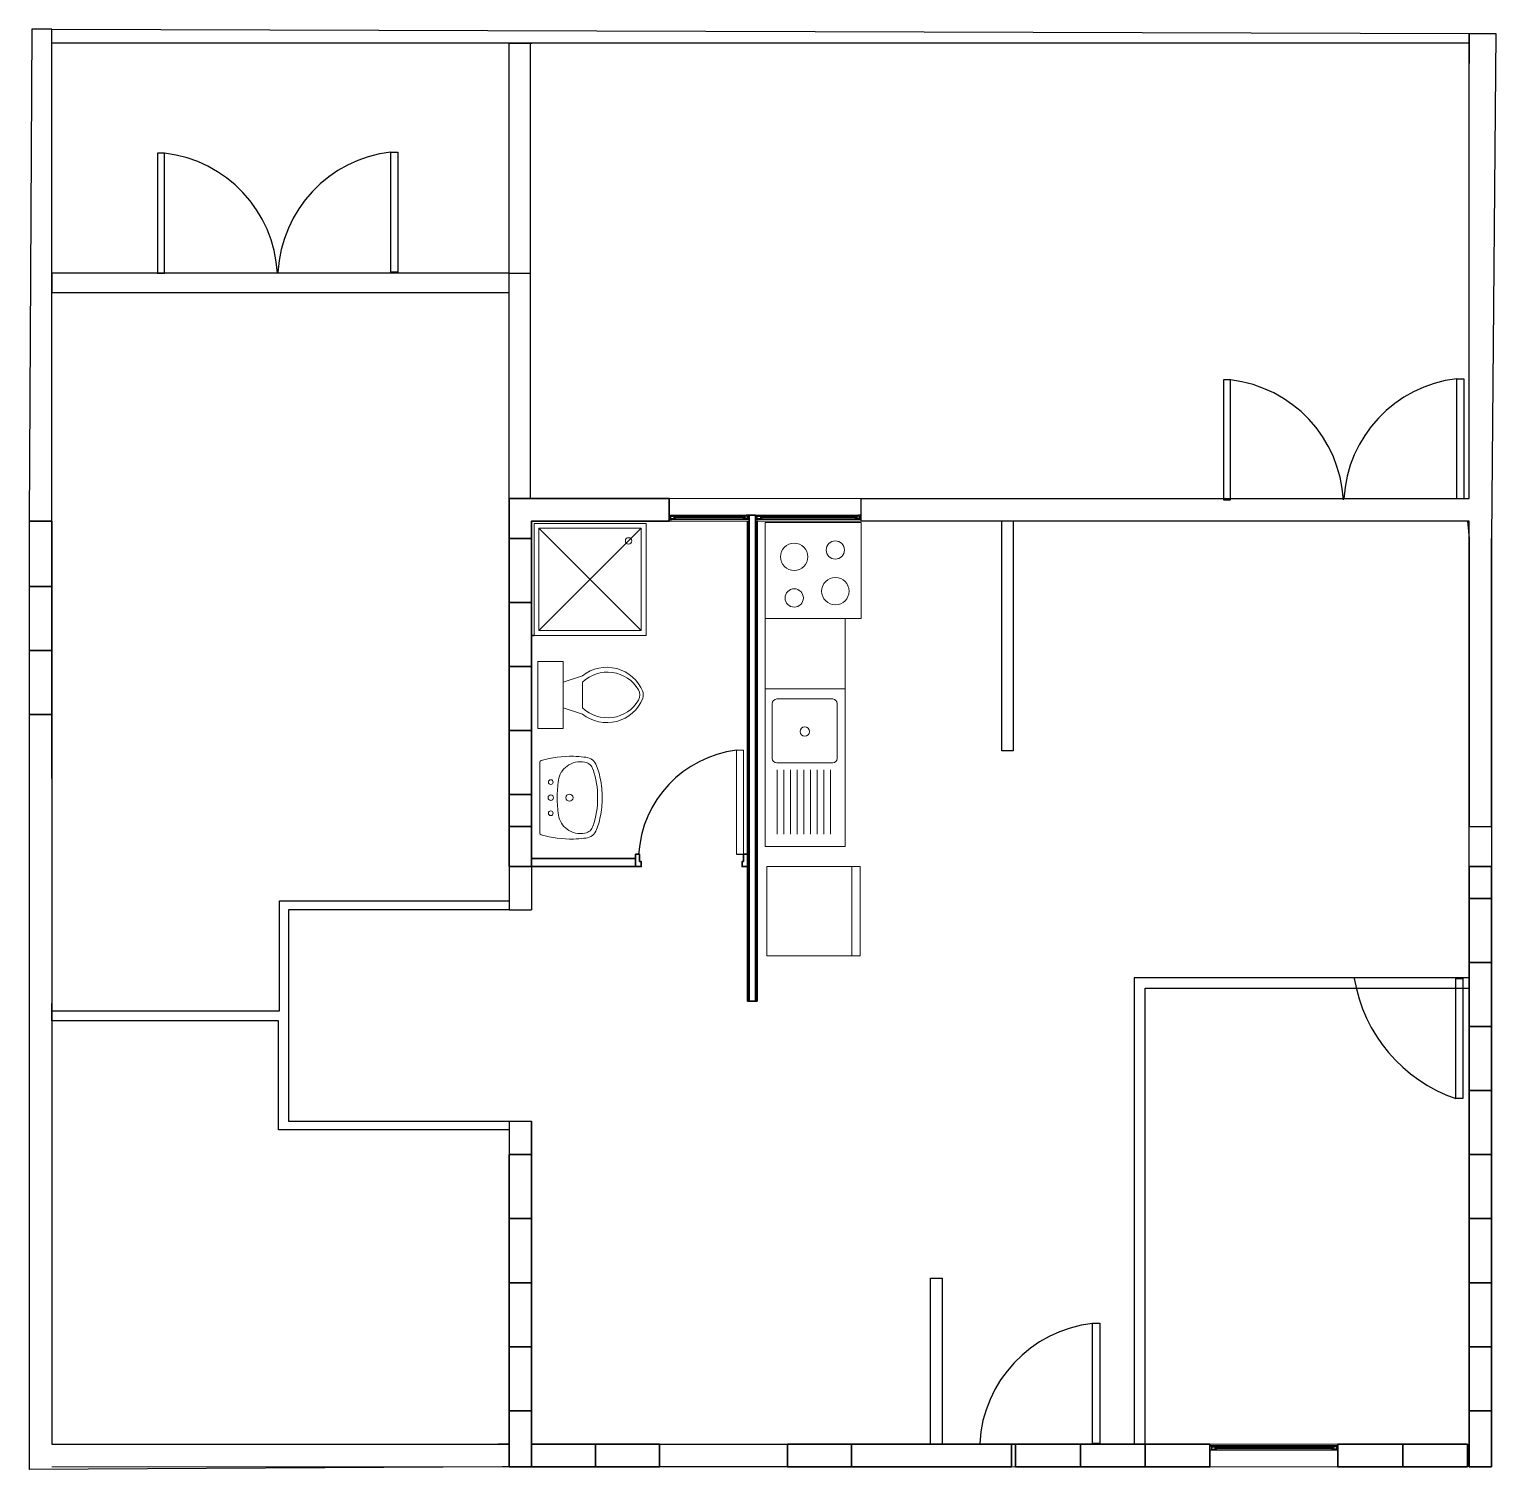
# Model space of a CAD drawing. Header units: inches. Extents: x 7.36 to 16.52, y 50.01 to 59.01.
import ezdxf

# ---------------------------------------------------------------- set-up
doc = ezdxf.new("R2010")
doc.units = ezdxf.units.IN
doc.header["$MEASUREMENT"] = 0
for name, color, linetype, lineweight in [('A-DOOR-FULL', 4, 'Continuous', 25), ('A-FURN', 8, 'Continuous', 18), ('A-GLAZ-FULL', 4, 'Continuous', 25), ('A-WALL-FULL', 7, 'Continuous', 35)]:
    doc.layers.add(name, color=color, linetype=linetype, lineweight=lineweight)

msp = doc.modelspace()

# ---------------------------------------------------------------- linework, layer by layer
for p, q in [((7.3728, 59.0102), (7.3564, 55.9375)), ((7.4964, 59.0102), (7.3728, 59.0102)), ((7.4964, 56.0775), (7.4964, 59.0102)), ((7.4964, 59.0102), (16.3564, 58.9836)), ((16.3564, 56.0775), (16.3564, 58.9836)), ((16.3564, 58.9836), (16.3564, 58.9836)), ((16.3564, 58.9836), (16.3564, 58.9836)), ((16.3564, 58.9836), (16.5227, 58.9836)), ((16.3564, 58.9836), (16.3564, 58.7961)), ((16.5227, 58.9836), (16.4973, 55.8275)), ((16.3564, 58.9237), (7.4964, 58.9237)), ((10.3564, 57.4861), (10.3564, 58.9237)), ((10.3564, 58.9237), (10.4977, 58.9237)), ((10.4863, 58.9237), (10.4875, 57.4861)), ((7.4964, 58.7961), (7.4964, 58.7961)), ((10.3564, 57.4861), (7.4964, 57.4861)), ((7.4964, 57.4861), (7.4964, 57.3651)), ((10.3564, 56.0775), (10.3564, 57.4861)), ((10.3564, 57.4861), (10.4875, 57.4861)), ((10.4875, 57.4861), (10.4875, 56.0775)), ((7.4964, 57.3651), (10.3564, 57.3651)), ((7.4964, 55.9375), (7.4964, 56.0775)), ((12.5564, 56.0775), (13.5141, 56.0775)), ((13.4964, 56.0775), (16.3564, 56.0775)), ((7.3564, 55.9375), (7.3564, 50.0089)), ((13.5064, 55.9375), (12.5564, 55.9375)), ((13.4366, 54.5017), (13.4366, 55.9375)), ((16.3573, 55.9375), (13.5064, 55.9375)), ((13.5064, 55.9375), (13.5064, 54.5017)), ((16.3464, 55.9375), (16.3573, 55.8275)), ((16.3573, 55.8275), (16.3573, 55.9375)), ((13.5064, 54.5017), (13.4366, 54.5017)), ((7.4964, 54.3275), (7.4964, 50.1675)), ((16.3564, 53.7775), (16.3564, 54.0275)), ((16.3564, 54.0275), (16.4973, 54.0275)), ((16.4973, 54.0275), (16.4964, 53.7775)), ((10.3564, 53.7775), (10.3564, 53.5066)), ((10.4964, 53.7775), (10.4964, 53.5066)), ((8.9212, 52.8755), (8.9212, 53.5644)), ((8.9212, 53.5644), (10.3564, 53.5644)), ((10.3564, 53.5066), (8.9771, 53.5066)), ((8.9771, 53.5066), (8.9771, 52.1873)), ((10.3564, 53.5066), (10.3564, 53.5066)), ((10.3564, 53.5066), (10.4964, 53.5066)), ((16.3564, 53.0824), (14.262, 53.0824)), ((14.262, 53.0824), (14.262, 50.1675)), ((16.3564, 53.0182), (16.3564, 53.1148)), ((14.3314, 50.1675), (14.3314, 53.0182)), ((14.3314, 53.0182), (16.3564, 53.0182)), ((7.4964, 52.8132), (7.4964, 52.9224)), ((7.4964, 52.8755), (8.9212, 52.8755)), ((8.9148, 52.8132), (7.4964, 52.8132)), ((8.9148, 52.1326), (8.9148, 52.8132)), ((8.9771, 52.1873), (10.3564, 52.1873)), ((10.3564, 52.1873), (10.3564, 52.1326)), ((10.3564, 52.1873), (10.4964, 52.1873)), ((10.3564, 52.1326), (8.9148, 52.1326)), ((10.3564, 52.1326), (10.3564, 51.9775)), ((12.9898, 50.1675), (12.9898, 51.205)), ((12.9898, 51.205), (12.9898, 51.205)), ((12.9898, 51.205), (12.9898, 51.205)), ((12.9898, 51.205), (12.9898, 51.205)), ((12.9898, 51.205), (13.0631, 51.205)), ((13.0631, 51.205), (13.0631, 50.1675)), ((7.4964, 50.1675), (10.2864, 50.1675)), ((10.3564, 50.1675), (10.2864, 50.1675)), ((10.2864, 50.1675), (10.3564, 50.1675)), ((10.3564, 50.1675), (10.3564, 50.0275)), ((11.2964, 50.1675), (12.0964, 50.1675)), ((12.0964, 50.1675), (12.0964, 50.0275)), ((13.5214, 50.1675), (12.9898, 50.1675)), ((13.4964, 50.1675), (13.5214, 50.1675)), ((10.3114, 50.0275), (7.3564, 50.0089)), ((7.3564, 50.0089), (7.3564, 50.0089)), ((10.3564, 50.0275), (10.3114, 50.0275)), ((12.0964, 50.0275), (11.2964, 50.0275))]:
    msp.add_line(p, q)
at = {"layer": 'A-DOOR-FULL'}
msp.add_line((11.7764, 53.8545), (11.8214, 53.8545), dxfattribs=at)
for points in [[(8.1571, 58.2361), (8.1571, 57.4861), (8.2021, 57.4861), (8.2021, 58.2361)], [(9.6608, 58.2431), (9.6608, 57.4931), (9.6158, 57.4931), (9.6158, 58.2431)], [(14.8206, 56.8192), (14.8206, 56.0692), (14.8656, 56.0692), (14.8656, 56.8192)], [(16.3243, 56.8262), (16.3243, 56.0762), (16.2793, 56.0762), (16.2793, 56.8262)], [(16.2729, 52.3275), (16.2729, 53.0775), (16.3179, 53.0775), (16.3179, 52.3275)], [(14.0474, 50.9234), (14.0474, 50.1734), (14.0024, 50.1734), (14.0024, 50.9234)]]:
    msp.add_lwpolyline(points, close=True, dxfattribs=at)
for centre, radius, start, end in [((8.1098, 57.443), 0.7984, 3.09333, 83.36373), ((9.7081, 57.45), 0.7984, 96.63627, 176.90667), ((14.7733, 56.0261), 0.7984, 3.09333, 83.36373), ((16.3716, 56.0331), 0.7984, 96.63627, 176.90667), ((11.8604, 53.8134), 0.6963, 96.93278, 176.61016), ((16.5868, 53.2359), 0.9611, 189.48542, 250.93878), ((14.0946, 50.1303), 0.7984, 96.63627, 176.90667)]:
    msp.add_arc(centre, radius, start, end, dxfattribs=at)
at = {"layer": 'A-FURN'}
for p, q in [((11.9064, 56.0775), (11.3564, 56.0775)), ((12.5564, 56.0775), (11.9064, 56.0775)), ((11.8564, 55.9375), (11.3564, 55.9375)), ((12.5564, 55.9375), (11.8964, 55.9375)), ((11.1814, 55.8925), (10.5414, 55.2525)), ((11.1814, 55.2525), (10.5414, 55.8925)), ((10.6945, 54.9302), (10.8145, 54.9702)), ((10.8145, 54.7702), (10.8145, 54.9302)), ((12.4564, 54.8893), (11.9564, 54.8893)), ((11.9564, 53.9025), (11.9564, 54.8893)), ((10.6945, 54.7702), (10.8145, 54.7302)), ((11.7764, 53.8545), (11.7764, 54.5045)), ((11.7764, 54.5045), (11.8214, 54.5045)), ((11.8214, 54.5045), (11.8214, 53.8545)), ((10.5482, 53.9857), (10.5482, 54.4311)), ((12.0291, 54.4252), (12.3782, 54.4252)), ((12.0303, 54.3833), (12.0303, 53.9798)), ((12.0722, 54.3833), (12.0722, 53.9798)), ((12.0722, 54.3833), (12.0722, 54.0575)), ((12.1141, 54.3833), (12.1141, 53.9798)), ((12.1559, 54.3833), (12.1559, 53.9798)), ((12.1978, 54.3833), (12.1978, 53.9798)), ((12.2397, 54.3833), (12.2397, 53.9798)), ((12.2816, 54.3833), (12.2816, 53.9798)), ((12.3235, 54.3833), (12.3235, 53.9798)), ((12.3654, 54.3833), (12.3654, 53.9798)), ((12.4564, 53.9025), (11.9564, 53.9025)), ((11.8214, 53.8545), (11.7764, 53.8545)), ((14.7364, 50.1675), (15.5364, 50.1675)), ((14.7364, 50.0275), (15.5364, 50.0275))]:
    msp.add_line(p, q, dxfattribs=at)
at = {"layer": 'A-FURN', "ltscale": 1.5}
msp.add_line((13.5064, 55.9375), (16.3464, 55.9375), dxfattribs=at)
at = {"layer": 'A-FURN', "ltscale": 0.8}
for p, q in [((11.9564, 55.3275), (11.9564, 54.8893)), ((12.4564, 54.8893), (12.4564, 55.3275)), ((12.4986, 53.2198), (12.4986, 53.7775)), ((7.4964, 50.1675), (10.3564, 50.1675)), ((7.4964, 50.0275), (10.3564, 50.0275)), ((14.2964, 50.0275), (13.4964, 50.0275))]:
    msp.add_line(p, q, dxfattribs=at)
at = {"layer": 'A-FURN', "ltscale": 0.04}
msp.add_line((13.3464, 50.0275), (13.2964, 50.0275), dxfattribs=at)
at = {"layer": 'A-FURN'}
for points in [[(11.2114, 55.9225), (10.5114, 55.9225), (10.5114, 55.2225), (11.2114, 55.2225)], [(11.1814, 55.8925), (10.5414, 55.8925), (10.5414, 55.2525), (11.1814, 55.2525)], [(10.6945, 54.6402), (10.5345, 54.6402), (10.5345, 55.0602), (10.6945, 55.0602)]]:
    msp.add_lwpolyline(points, close=True, dxfattribs=at)
at = {"layer": 'A-FURN', "ltscale": 0.8}
for points in [[(11.9564, 55.9275), (11.9564, 55.3275), (12.5564, 55.3275), (12.5564, 55.9275)], [(12.5494, 53.2198), (11.9661, 53.2198), (11.9661, 53.7775), (12.5494, 53.7775)]]:
    msp.add_lwpolyline(points, close=True, dxfattribs=at)
at = {"layer": 'A-FURN'}
for points in [[(12.0291, 54.8252), (12.3782, 54.8252)], [(12.4564, 54.8893), (12.4564, 53.9025)], [(12, 54.7961), (12, 54.4543)], [(12.4073, 54.7961), (12.4073, 54.4543)]]:
    msp.add_lwpolyline(points, dxfattribs=at)
for centre, radius in [((11.1022, 55.8133), 0.02), ((12.2037, 54.6216), 0.0291), ((10.6162, 54.3056), 0.0146), ((10.6162, 54.2084), 0.017), ((10.7328, 54.2084), 0.0224), ((10.6162, 54.1112), 0.0146)]:
    msp.add_circle(centre, radius, dxfattribs=at)
at = {"layer": 'A-FURN', "ltscale": 0.8}
for centre, radius in [((12.1378, 55.7138), 0.0857), ((12.395, 55.7561), 0.0571), ((12.395, 55.499), 0.0857), ((12.1378, 55.4567), 0.0571)]:
    msp.add_circle(centre, radius, dxfattribs=at)
at = {"layer": 'A-FURN'}
for centre, radius, start, end in [((10.9661, 54.7798), 0.2434, 22.02857, 128.53089), ((10.9708, 54.7662), 0.2266, 31.05318, 133.63227), ((10.9661, 54.9206), 0.2434, 231.46929, 337.97157), ((10.9708, 54.9342), 0.2266, 226.36791, 328.94699), ((11.092, 54.8502), 0.08, 335.73183, 24.26818), ((11.1145, 54.8502), 0.08, 344.86053, 15.13947), ((12.0291, 54.7961), 0.0291, 90, 180), ((12.3782, 54.7961), 0.0291, 0, 90), ((10.7531, 53.7274), 0.7401, 89.57484, 105.48974), ((10.7117, 53.5908), 0.8779, 82.73306, 86.93879), ((10.8264, 54.3806), 0.0812, 27.52266, 92.63026), ((12.0291, 54.4543), 0.0291, 180, 270), ((12.3782, 54.4543), 0.0291, 270, 0), ((10.5575, 54.4316), 0.00927, 102.96306, 183.15197), ((10.874, 54.277), 0.2136, 155.00067, 169.11068), ((10.7973, 54.2967), 0.1351, 126.19807, 148.53348), ((10.7997, 54.2939), 0.1388, 77.68128, 126.30967), ((10.8218, 54.3702), 0.0597, 13.30279, 82.77665), ((10.3807, 54.2116), 0.5282, 359.64824, 19.04249), ((10.4876, 54.2456), 0.4456, 10.63993, 22.77457), ((11.4728, 54.2043), 0.8164, 172.04236, 179.71238), ((10.4009, 54.2176), 0.5361, 359.01443, 11.87264), ((11.4728, 54.2125), 0.8164, 180.28762, 187.95764), ((10.3807, 54.2052), 0.5282, 340.95751, 0.35176), ((10.4009, 54.1992), 0.5361, 348.12736, 0.98557), ((10.8202, 54.127), 0.1583, 190.00425, 209.26992), ((10.4876, 54.1712), 0.4456, 337.22543, 349.36007), ((10.7973, 54.1201), 0.1351, 211.46652, 233.80193), ((10.7997, 54.1229), 0.1388, 233.69033, 282.31872), ((10.8264, 54.0362), 0.0812, 267.36974, 332.47734), ((10.8218, 54.0466), 0.0597, 277.22335, 346.69721), ((10.5575, 53.9852), 0.00927, 176.84803, 257.03694), ((10.7531, 54.6894), 0.7401, 254.51026, 270.42516), ((10.7117, 54.826), 0.8779, 273.06121, 277.26694)]:
    msp.add_arc(centre, radius, start, end, dxfattribs=at)
at = {"layer": 'A-GLAZ-FULL'}
for p, q in [((12.5564, 55.9375), (12.5564, 56.0775)), ((11.3564, 55.9738), (11.373, 55.9738)), ((11.3564, 55.9475), (11.373, 55.9475)), ((11.3589, 55.9738), (11.3589, 55.95)), ((11.373, 55.95), (11.3589, 55.95)), ((11.3668, 55.9673), (11.396, 55.9673)), ((11.3668, 55.954), (11.3668, 55.9673)), ((11.3668, 55.954), (11.396, 55.954)), ((11.373, 55.9738), (11.8397, 55.9738)), ((11.373, 55.95), (11.373, 55.9475)), ((11.8397, 55.9475), (11.373, 55.9475)), ((11.8305, 55.9632), (11.386, 55.9632)), ((11.386, 55.9632), (11.386, 55.9582)), ((11.8305, 55.9582), (11.386, 55.9582)), ((11.396, 55.9632), (11.396, 55.9673)), ((11.396, 55.954), (11.396, 55.9582)), ((11.8459, 55.9673), (11.8205, 55.9673)), ((11.8205, 55.9632), (11.8205, 55.9673)), ((11.8205, 55.954), (11.8205, 55.9582)), ((11.8459, 55.954), (11.8205, 55.954)), ((11.8305, 55.9582), (11.8305, 55.9632)), ((11.8564, 55.9738), (11.8397, 55.9738)), ((11.8397, 55.95), (11.8539, 55.95)), ((11.8397, 55.95), (11.8397, 55.9475)), ((11.8397, 55.95), (11.8539, 55.95)), ((11.8397, 55.9475), (11.8397, 55.95)), ((11.8564, 55.9475), (11.8397, 55.9475)), ((11.8459, 55.954), (11.8459, 55.9673)), ((11.8539, 55.9738), (11.8539, 55.95)), ((11.8539, 55.95), (11.8539, 55.9738)), ((11.8964, 55.9738), (11.913, 55.9738)), ((11.8964, 55.9475), (11.913, 55.9475)), ((11.8989, 55.9738), (11.8989, 55.95)), ((11.913, 55.95), (11.8989, 55.95)), ((11.9068, 55.954), (11.9068, 55.9673)), ((11.9068, 55.9673), (11.936, 55.9673)), ((11.9068, 55.954), (11.936, 55.954)), ((11.913, 55.9738), (12.5397, 55.9738)), ((11.913, 55.95), (11.913, 55.9475)), ((12.5397, 55.9475), (11.913, 55.9475)), ((12.5305, 55.9632), (11.926, 55.9632)), ((11.926, 55.9632), (11.926, 55.9582)), ((12.5305, 55.9582), (11.926, 55.9582)), ((11.936, 55.9632), (11.936, 55.9673)), ((11.936, 55.954), (11.936, 55.9582)), ((12.5459, 55.9673), (12.5205, 55.9673)), ((12.5205, 55.9632), (12.5205, 55.9673)), ((12.5205, 55.954), (12.5205, 55.9582)), ((12.5459, 55.954), (12.5205, 55.954)), ((12.5305, 55.9582), (12.5305, 55.9632)), ((12.5564, 55.9738), (12.5397, 55.9738)), ((12.5397, 55.95), (12.5539, 55.95)), ((12.5397, 55.95), (12.5397, 55.9475)), ((12.5397, 55.95), (12.5539, 55.95)), ((12.5397, 55.9475), (12.5397, 55.95)), ((12.5564, 55.9475), (12.5397, 55.9475)), ((12.5459, 55.954), (12.5459, 55.9673)), ((12.5539, 55.9738), (12.5539, 55.95)), ((12.5539, 55.95), (12.5539, 55.9738)), ((14.7364, 50.1575), (15.5197, 50.1575)), ((15.5364, 50.1575), (14.7364, 50.1575)), ((14.7486, 50.1377), (14.7486, 50.1511)), ((14.7486, 50.1511), (14.7778, 50.1511)), ((15.5105, 50.1469), (14.7678, 50.1469)), ((14.7678, 50.1469), (14.7678, 50.1419)), ((15.5105, 50.1419), (14.7678, 50.1419)), ((14.7778, 50.1469), (14.7778, 50.1511)), ((14.7778, 50.1377), (14.7778, 50.1419)), ((15.5297, 50.1511), (15.5005, 50.1511)), ((15.5005, 50.1469), (15.5005, 50.1511)), ((15.5005, 50.1377), (15.5005, 50.1419)), ((15.5105, 50.1419), (15.5105, 50.1469)), ((15.5197, 50.1575), (15.5364, 50.1575)), ((15.5197, 50.155), (15.5197, 50.1575)), ((15.5297, 50.1377), (15.5297, 50.1511)), ((15.5339, 50.1338), (15.5339, 50.155)), ((15.5364, 50.1313), (14.7364, 50.1313)), ((14.7486, 50.1377), (14.7778, 50.1377)), ((15.5297, 50.1377), (15.5005, 50.1377)), ((15.5197, 50.1313), (15.5197, 50.1338)), ((15.5197, 50.1338), (15.5339, 50.1338))]:
    msp.add_line(p, q, dxfattribs=at)
at = {"layer": 'A-WALL-FULL'}
for p, q in [((7.3564, 55.9375), (7.4964, 55.9375)), ((7.4964, 55.9375), (7.4964, 55.5275)), ((11.8464, 52.9375), (11.8464, 55.9375)), ((11.8464, 53.7775), (11.8464, 55.9275)), ((11.8564, 55.9738), (11.8964, 55.9738)), ((11.8564, 52.9375), (11.8564, 55.9738)), ((11.8964, 52.9375), (11.8964, 55.9738)), ((11.9064, 52.9375), (11.9064, 55.9375)), ((10.3564, 55.8275), (10.4964, 55.8275)), ((10.3564, 55.4275), (10.3564, 55.8275)), ((10.4964, 55.8275), (10.4964, 55.4275)), ((16.3573, 55.4275), (16.3573, 55.8275)), ((16.3573, 55.4275), (16.3573, 55.8275)), ((16.4973, 55.8275), (16.4973, 55.4275)), ((16.4973, 55.8275), (16.4973, 55.4275)), ((7.3564, 55.5275), (7.4964, 55.5275)), ((7.4964, 55.5275), (7.3564, 55.5275)), ((7.4964, 55.5275), (7.4964, 55.1275)), ((10.3564, 55.4275), (10.4964, 55.4275)), ((10.3564, 55.0275), (10.3564, 55.4275)), ((10.4964, 55.4275), (10.3564, 55.4275)), ((10.4964, 55.4275), (10.4964, 55.0275)), ((16.3573, 55.0275), (16.3573, 55.4275)), ((16.3573, 55.0275), (16.3573, 55.4275)), ((16.4973, 55.4275), (16.4973, 55.0275)), ((16.4973, 55.4275), (16.4973, 55.0275)), ((10.5114, 55.2225), (10.4964, 55.2225)), ((7.3564, 55.1275), (7.4964, 55.1275)), ((7.4964, 55.1275), (7.3564, 55.1275)), ((7.4964, 55.1275), (7.4964, 54.7275)), ((10.3564, 55.0275), (10.4964, 55.0275)), ((10.3564, 54.6275), (10.3564, 55.0275)), ((10.4964, 55.0275), (10.3564, 55.0275)), ((10.4964, 55.0275), (10.4964, 54.6275)), ((16.3573, 54.6275), (16.3573, 55.0275)), ((16.3573, 54.6275), (16.3573, 55.0275)), ((16.4973, 55.0275), (16.4973, 54.6275)), ((16.4973, 55.0275), (16.4973, 54.6275)), ((7.4964, 54.7275), (7.3564, 54.7275)), ((7.3564, 54.7275), (7.4964, 54.7275)), ((7.4964, 54.7275), (7.4964, 54.3275)), ((10.3564, 54.6275), (10.4964, 54.6275)), ((10.3564, 54.2275), (10.3564, 54.6275)), ((10.4964, 54.6275), (10.3564, 54.6275)), ((10.4964, 54.6275), (10.4964, 54.2275)), ((16.3573, 54.2275), (16.3573, 54.6275)), ((16.3573, 54.2275), (16.3573, 54.6275)), ((16.4973, 54.6275), (16.4973, 54.2275)), ((16.4973, 54.6275), (16.4973, 54.2275)), ((10.3564, 54.2275), (10.4964, 54.2275)), ((10.3564, 54.0275), (10.3564, 54.2275)), ((10.4964, 54.2275), (10.3564, 54.2275)), ((10.4964, 54.2275), (10.4964, 54.0275)), ((16.3573, 54.0275), (16.3573, 54.2275)), ((16.4973, 54.2275), (16.4973, 54.0275)), ((10.4964, 54.0275), (10.3564, 54.0275)), ((11.1464, 53.8275), (10.4964, 53.8275)), ((11.1464, 53.7775), (10.4964, 53.7775)), ((16.3564, 53.7775), (16.4964, 53.7775)), ((16.3564, 53.5775), (16.3564, 53.7775)), ((16.4964, 53.7775), (16.4964, 53.5775)), ((16.4964, 53.5775), (16.3564, 53.5775)), ((16.3564, 53.5775), (16.4964, 53.5775)), ((16.3564, 53.1775), (16.3564, 53.5775)), ((16.4964, 53.5775), (16.4964, 53.1775)), ((16.4964, 53.1775), (16.3564, 53.1775)), ((16.3564, 53.1775), (16.4964, 53.1775)), ((16.3564, 52.7775), (16.3564, 53.1775)), ((16.4964, 53.1775), (16.4964, 52.7775)), ((11.9064, 52.9375), (11.8464, 52.9375)), ((16.4964, 52.7775), (16.3564, 52.7775)), ((16.3564, 52.7775), (16.4964, 52.7775)), ((16.3564, 52.3775), (16.3564, 52.7775)), ((16.4964, 52.7775), (16.4964, 52.3775)), ((16.4964, 52.3775), (16.3564, 52.3775)), ((16.3564, 52.3775), (16.4964, 52.3775)), ((16.3564, 51.9775), (16.3564, 52.3775)), ((16.4964, 52.3775), (16.4964, 51.9775)), ((10.4964, 52.1873), (10.4964, 51.9775)), ((10.4964, 51.9775), (10.3564, 51.9775)), ((10.4964, 51.9775), (10.3564, 51.9775)), ((10.3564, 51.9775), (10.3564, 51.5775)), ((10.4964, 51.5775), (10.4964, 51.9775)), ((16.4964, 51.9775), (16.3564, 51.9775)), ((16.3564, 51.9775), (16.4964, 51.9775)), ((16.3564, 51.5775), (16.3564, 51.9775)), ((16.4964, 51.9775), (16.4964, 51.5775)), ((10.3564, 51.5775), (10.4964, 51.5775)), ((10.4964, 51.5775), (10.3564, 51.5775)), ((10.3564, 51.5775), (10.3564, 51.1775)), ((10.4964, 51.1775), (10.4964, 51.5775)), ((16.4964, 51.5775), (16.3564, 51.5775)), ((16.3564, 51.5775), (16.4964, 51.5775)), ((16.3564, 51.1775), (16.3564, 51.5775)), ((16.4964, 51.5775), (16.4964, 51.1775)), ((10.3564, 51.1775), (10.4964, 51.1775)), ((10.4964, 51.1775), (10.3564, 51.1775)), ((10.3564, 51.1775), (10.3564, 50.7775)), ((10.4964, 50.7775), (10.4964, 51.1775)), ((16.4964, 51.1775), (16.3564, 51.1775)), ((16.3564, 51.1775), (16.4964, 51.1775)), ((16.3564, 50.7775), (16.3564, 51.1775)), ((16.4964, 51.1775), (16.4964, 50.7775)), ((10.4964, 50.7775), (10.3564, 50.7775)), ((10.3564, 50.7775), (10.3564, 50.3775)), ((10.3564, 50.7775), (10.4964, 50.7775)), ((10.4964, 50.3775), (10.4964, 50.7775)), ((16.4964, 50.7775), (16.3564, 50.7775)), ((16.3564, 50.7775), (16.4964, 50.7775)), ((16.3564, 50.3775), (16.3564, 50.7775)), ((16.4964, 50.7775), (16.4964, 50.3775)), ((10.3564, 50.3775), (10.4964, 50.3775)), ((16.4964, 50.3775), (16.3564, 50.3775)), ((10.8964, 50.1675), (10.4964, 50.1675)), ((10.4964, 50.1675), (10.4964, 50.0275)), ((11.2964, 50.1675), (10.8964, 50.1675)), ((10.8964, 50.1675), (10.8964, 50.0275)), ((10.8964, 50.0275), (10.8964, 50.1675)), ((11.2964, 50.0275), (11.2964, 50.1675)), ((13.9264, 50.1675), (13.5214, 50.1675)), ((13.5214, 50.1675), (13.5214, 50.0275)), ((14.3314, 50.1675), (13.9264, 50.1675)), ((13.9264, 50.1675), (13.9264, 50.0275)), ((13.9264, 50.0275), (13.9264, 50.1675)), ((14.7364, 50.1675), (14.3314, 50.1675)), ((14.3314, 50.1675), (14.3314, 50.0275)), ((14.3314, 50.0275), (14.3314, 50.1675)), ((14.7364, 50.0275), (14.7364, 50.1675)), ((15.9414, 50.1675), (15.5364, 50.1675)), ((15.5364, 50.1675), (15.5364, 50.0275)), ((16.3464, 50.1675), (15.9414, 50.1675)), ((15.9414, 50.1675), (15.9414, 50.0275)), ((15.9414, 50.0275), (15.9414, 50.1675)), ((16.3464, 50.0275), (16.3464, 50.1675)), ((10.4964, 50.0275), (10.3564, 50.0275)), ((10.4964, 50.0275), (10.3564, 50.0275)), ((10.3564, 50.0275), (10.4964, 50.0275)), ((10.3564, 50.0275), (10.4964, 50.0275)), ((10.4964, 50.0275), (10.8964, 50.0275)), ((10.8964, 50.0275), (11.2964, 50.0275)), ((13.5214, 50.0275), (13.9264, 50.0275)), ((13.9264, 50.0275), (14.3314, 50.0275)), ((14.3314, 50.0275), (14.7364, 50.0275)), ((15.5364, 50.0275), (15.9414, 50.0275)), ((15.9414, 50.0275), (16.3464, 50.0275))]:
    msp.add_line(p, q, dxfattribs=at)
for points in [[(10.3564, 55.9375), (10.3564, 56.0775), (11.3564, 56.0775), (11.3564, 55.9375), (10.4964, 55.9375), (10.4964, 55.8275), (10.3564, 55.8275)], [(10.4964, 54.0275), (10.3564, 54.0275), (10.3564, 53.7775), (10.4964, 53.7775)], [(10.3564, 50.3775), (10.4964, 50.3775), (10.4964, 50.0275), (10.3564, 50.0275)], [(16.3564, 50.3775), (16.4964, 50.3775), (16.4964, 50.0275), (16.3564, 50.0275)], [(12.0964, 50.0275), (12.4964, 50.0275), (12.4964, 50.1675), (12.0964, 50.1675)], [(12.4964, 50.1675), (13.4964, 50.1675), (13.4964, 50.0275), (12.4964, 50.0275)]]:
    msp.add_lwpolyline(points, close=True, dxfattribs=at)
for points in [[(11.1464, 53.8095), (11.1464, 53.8095), (11.1464, 53.8545), (11.1714, 53.8545), (11.1714, 53.8095)], [(11.1714, 53.8095), (11.1814, 53.8095), (11.1814, 53.7775), (11.1464, 53.7775), (11.1464, 53.8095)], [(11.8214, 53.8095), (11.8114, 53.8095), (11.8114, 53.7775), (11.8464, 53.7775), (11.8464, 53.8095)], [(11.8464, 53.8095), (11.8464, 53.8095), (11.8464, 53.8545), (11.8214, 53.8545), (11.8214, 53.8095)]]:
    msp.add_lwpolyline(points, dxfattribs=at)

doc.saveas('drawing.dxf')
